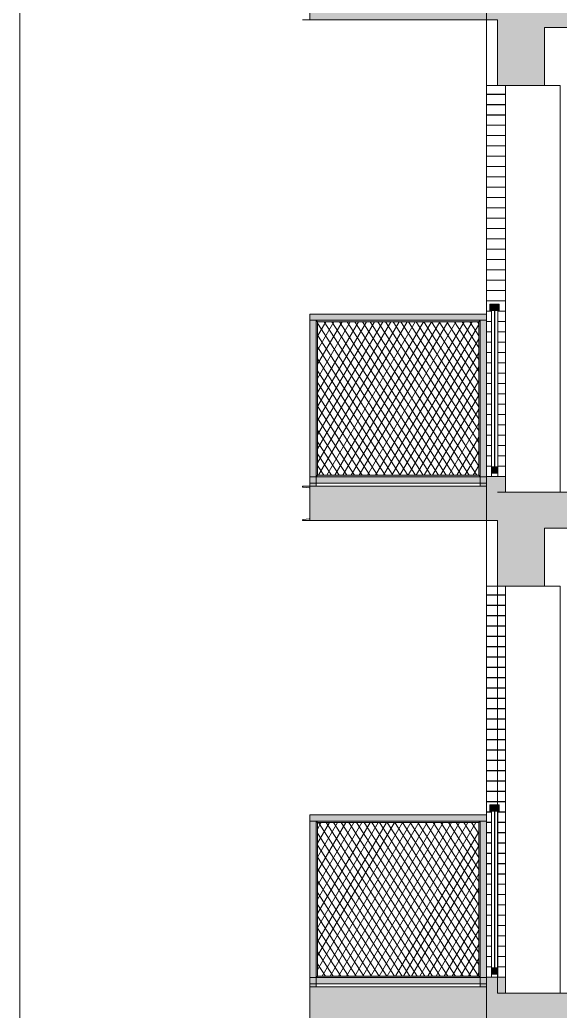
# Model space of a CAD drawing. Header units: millimetres. Extents: x 476244520 to 476657119, y 4620824743 to 4621446928.
# Drawn here: x 476555056 to 476558509, y 4621126754 to 4621133089 of the extents above; entities that cross this region are included whole.
import ezdxf

# ---------------------------------------------------------------- set-up
doc = ezdxf.new("R2010")
doc.units = ezdxf.units.MM
doc.header["$MEASUREMENT"] = 0
for name, color, linetype, lineweight in [('2D Drafting - General_Pen_No__250_Pen_No__7', 7, 'Continuous', 0), ('kar-panjara_Pen_No__7_Pen_No__250', 7, 'Continuous', 0), ('New_2D Drafting - General_Pen_No__30_Pen_No__9_Pen_No__9_Pen_No__255', 255, 'Continuous', 0), ('New_2D Drafting - General_Pen_No__30_Pen_No__9_Pen_No__9_Pen_No__4', 7, 'Continuous', 0), ('New_2D Drafting - General_Pen_No__30_Pen_No__9_Pen_No__9_Pen_No__7', 7, 'Continuous', 0), ('New_2D Drafting - General_Pen_No__4', 7, 'Continuous', 0), ('New_2D Drafting - General_Pen_No__7', 7, 'Continuous', 0), ('New_reg_nak_Pen_No__7', 7, 'Continuous', 0), ('New_Structural - Bearing_Pen_No__1', 1, 'Continuous', 0), ('New_Structural - Bearing_Pen_No__250', 7, 'Continuous', 0), ('Structural - Bearing_Pen_No__250', 7, 'Continuous', 0), ('Structural - Bearing_Pen_No__7', 7, 'Continuous', 0)]:
    doc.layers.add(name, color=color, linetype=linetype, lineweight=lineweight)
pattern_1 = [(60, (476844527.15, 4621385791.044), (-38.971143, 22.5), []), (122.833095, (476844527.15, 4621385791.044), (36.8060797, 18.75), [])]

msp = doc.modelspace()

# ---------------------------------------------------------------- hatches: boundary and pattern name
at = {"layer": '2D Drafting - General_Pen_No__250_Pen_No__7', "linetype": 'Continuous', "lineweight": 0}
for points in [[(476556908.591, 4621133309.107), (476558038.221, 4621133309.107), (476558038.221, 4621133370.916), (476558108.57, 4621133370.916), (476558158.221, 4621133370.916), (476558158.221, 4621133269.917), (476570368.188, 4621133269.917), (476570368.188, 4621133039.823), (476568858.637, 4621133039.823), (476568558.221, 4621133039.823), (476558408.22, 4621133039.823), (476558408.22, 4621132669.917), (476558108.471, 4621132669.917), (476558108.53, 4621133089.037), (476558108.057, 4621133089.037), (476558070.264, 4621133089.037), (476556908.591, 4621133089.037)], [(476556908.591, 4621130109.107), (476558038.221, 4621130109.107), (476558038.221, 4621130170.916), (476558108.57, 4621130170.916), (476558158.221, 4621130170.916), (476558158.221, 4621130069.917), (476570368.188, 4621130069.917), (476570368.188, 4621129839.823), (476568858.637, 4621129839.823), (476568558.221, 4621129839.823), (476558408.22, 4621129839.823), (476558408.22, 4621129469.917), (476558108.471, 4621129469.917), (476558108.53, 4621129889.037), (476558108.057, 4621129889.037), (476558070.264, 4621129889.037), (476556908.591, 4621129889.037)], [(476556908.591, 4621126909.107), (476558038.221, 4621126909.107), (476558038.221, 4621126970.916), (476558108.57, 4621126970.916), (476558158.221, 4621126970.916), (476558158.221, 4621126869.917), (476570368.188, 4621126869.917), (476570368.188, 4621126639.823), (476568858.637, 4621126639.823), (476568558.221, 4621126639.823), (476558408.22, 4621126639.823), (476558408.22, 4621126269.917), (476558108.471, 4621126269.917), (476558108.53, 4621126689.037), (476558108.057, 4621126689.037), (476558070.264, 4621126689.037), (476556908.591, 4621126689.037)]]:
    msp.add_hatch(color=7, dxfattribs=at).paths.add_polyline_path(points)
at = {"layer": 'New_2D Drafting - General_Pen_No__30_Pen_No__9_Pen_No__9_Pen_No__255', "linetype": 'Continuous', "lineweight": 0}
for points in [[(476556908.591, 4621131209.109), (476556908.591, 4621131169.109), (476558038.221, 4621131169.109), (476558038.221, 4621131209.109)], [(476556908.591, 4621130109.107), (476556948.597, 4621130109.107), (476556948.597, 4621131169.109), (476556908.591, 4621131169.109)], [(476556958.597, 4621130179.107), (476556948.597, 4621130169.107), (476556948.597, 4621131169.109), (476556958.597, 4621131159.109)], [(476556958.597, 4621131159.109), (476556948.597, 4621131169.109), (476557998.215, 4621131169.109), (476557988.215, 4621131159.109)], [(476557998.215, 4621130169.107), (476557988.215, 4621130179.107), (476557988.215, 4621131159.109), (476557998.215, 4621131169.109)], [(476557998.215, 4621130109.107), (476558038.221, 4621130109.107), (476558038.221, 4621131169.109), (476557998.215, 4621131169.109)], [(476556908.591, 4621130169.107), (476556908.591, 4621130129.107), (476558038.221, 4621130129.107), (476558038.221, 4621130169.107)], [(476556948.228, 4621130169.107), (476556958.228, 4621130179.107), (476557988.215, 4621130179.107), (476557998.215, 4621130169.107)], [(476556908.591, 4621128009.109), (476556908.591, 4621127969.109), (476558038.221, 4621127969.109), (476558038.221, 4621128009.109)], [(476556908.591, 4621126909.107), (476556948.597, 4621126909.107), (476556948.597, 4621127969.109), (476556908.591, 4621127969.109)], [(476556958.597, 4621126979.107), (476556948.597, 4621126969.107), (476556948.597, 4621127969.109), (476556958.597, 4621127959.109)], [(476556958.597, 4621127959.109), (476556948.597, 4621127969.109), (476557998.215, 4621127969.109), (476557988.215, 4621127959.109)], [(476557998.215, 4621126969.107), (476557988.215, 4621126979.107), (476557988.215, 4621127959.109), (476557998.215, 4621127969.109)], [(476557998.215, 4621126909.107), (476558038.221, 4621126909.107), (476558038.221, 4621127969.109), (476557998.215, 4621127969.109)], [(476556908.591, 4621126969.107), (476556908.591, 4621126929.107), (476558038.221, 4621126929.107), (476558038.221, 4621126969.107)], [(476556948.228, 4621126969.107), (476556958.228, 4621126979.107), (476557988.215, 4621126979.107), (476557998.215, 4621126969.107)]]:
    msp.add_hatch(color=255, dxfattribs=at).paths.add_polyline_path(points)
at = {"layer": 'New_2D Drafting - General_Pen_No__30_Pen_No__9_Pen_No__9_Pen_No__4', "linetype": 'Continuous', "lineweight": 0}
for points in [[(476558059.791, 4621131231.918), (476558119.791, 4621131231.918), (476558119.791, 4621131271.918), (476558091.791, 4621131271.918), (476558089.791, 4621131271.918), (476558059.791, 4621131271.918)], [(476558069.791, 4621130191.916), (476558109.791, 4621130191.916), (476558109.791, 4621130231.916), (476558091.791, 4621130231.916), (476558089.791, 4621130231.916), (476558069.791, 4621130231.916)], [(476558059.791, 4621128031.918), (476558119.791, 4621128031.918), (476558119.791, 4621128071.918), (476558091.791, 4621128071.918), (476558089.791, 4621128071.918), (476558059.791, 4621128071.918)], [(476558069.791, 4621126991.916), (476558109.791, 4621126991.916), (476558109.791, 4621127031.916), (476558091.791, 4621127031.916), (476558089.791, 4621127031.916), (476558069.791, 4621127031.916)]]:
    msp.add_hatch(color=7, dxfattribs=at).paths.add_polyline_path(points)
at = {"layer": 'New_2D Drafting - General_Pen_No__7', "linetype": 'Continuous', "lineweight": 0}
h = msp.add_hatch(dxfattribs=at)
h.set_pattern_fill('BATT_INSULATION', style=0, pattern_type=2)
h.set_pattern_definition(pattern_1)
h.paths.add_polyline_path([(476557988.215, 4621131159.109), (476556958.597, 4621131159.109), (476556958.597, 4621130179.107), (476557988.215, 4621130179.107)])
h = msp.add_hatch(dxfattribs=at)
h.set_pattern_fill('BATT_INSULATION', style=0, pattern_type=2)
h.set_pattern_definition(pattern_1)
h.paths.add_polyline_path([(476557988.215, 4621127959.109), (476556958.597, 4621127959.109), (476556958.597, 4621126979.107), (476557988.215, 4621126979.107)])

# ---------------------------------------------------------------- linework, layer by layer
at = {"layer": '2D Drafting - General_Pen_No__250_Pen_No__7', "color": 7, "linetype": 'Continuous', "lineweight": 0, "flags": 128}
for points in [[(476556908.591, 4621133309.107), (476558038.221, 4621133309.107), (476558038.221, 4621133370.916), (476558108.57, 4621133370.916), (476558158.221, 4621133370.916), (476558158.221, 4621133269.917), (476570368.188, 4621133269.917), (476570368.188, 4621133039.823), (476568858.637, 4621133039.823), (476568558.221, 4621133039.823), (476558408.22, 4621133039.823), (476558408.22, 4621132669.917), (476558108.471, 4621132669.917), (476558108.53, 4621133089.037), (476558108.057, 4621133089.037), (476558070.264, 4621133089.037), (476556908.591, 4621133089.037)], [(476556908.591, 4621130109.107), (476558038.221, 4621130109.107), (476558038.221, 4621130170.916), (476558108.57, 4621130170.916), (476558158.221, 4621130170.916), (476558158.221, 4621130069.917), (476570368.188, 4621130069.917), (476570368.188, 4621129839.823), (476568858.637, 4621129839.823), (476568558.221, 4621129839.823), (476558408.22, 4621129839.823), (476558408.22, 4621129469.917), (476558108.471, 4621129469.917), (476558108.53, 4621129889.037), (476558108.057, 4621129889.037), (476558070.264, 4621129889.037), (476556908.591, 4621129889.037)], [(476556908.591, 4621126909.107), (476558038.221, 4621126909.107), (476558038.221, 4621126970.916), (476558108.57, 4621126970.916), (476558158.221, 4621126970.916), (476558158.221, 4621126869.917), (476570368.188, 4621126869.917), (476570368.188, 4621126639.823), (476568858.637, 4621126639.823), (476568558.221, 4621126639.823), (476558408.22, 4621126639.823), (476558408.22, 4621126269.917), (476558108.471, 4621126269.917), (476558108.53, 4621126689.037), (476558108.057, 4621126689.037), (476558070.264, 4621126689.037), (476556908.591, 4621126689.037)]]:
    msp.add_lwpolyline(points, close=True, dxfattribs=at)
at = {"layer": 'kar-panjara_Pen_No__7_Pen_No__250', "color": 7, "linetype": 'Continuous', "lineweight": 0, "flags": 128}
msp.add_lwpolyline([(476558108.483, 4621130069.917), (476558508.483, 4621130069.917), (476558508.483, 4621132669.916), (476558108.483, 4621132669.916)], dxfattribs=at)
msp.add_lwpolyline([(476558108.483, 4621129469.916), (476558108.483, 4621126869.917), (476558508.483, 4621126869.917), (476558508.483, 4621129469.916)], close=True, dxfattribs=at)
at = {"layer": 'New_2D Drafting - General_Pen_No__30_Pen_No__9_Pen_No__9_Pen_No__7', "color": 7, "linetype": 'Continuous', "lineweight": 0, "flags": 128}
for points in [[(476558059.791, 4621131231.918), (476558119.791, 4621131231.918), (476558119.791, 4621131271.918), (476558091.791, 4621131271.918), (476558089.791, 4621131271.918), (476558059.791, 4621131271.918)], [(476556908.591, 4621131209.109), (476556908.591, 4621131169.109), (476558038.221, 4621131169.109), (476558038.221, 4621131209.109)], [(476556908.591, 4621130109.107), (476556948.597, 4621130109.107), (476556948.597, 4621131169.109), (476556908.591, 4621131169.109)], [(476556958.597, 4621130179.107), (476556948.597, 4621130169.107), (476556948.597, 4621131169.109), (476556958.597, 4621131159.109)], [(476556958.597, 4621131159.109), (476556948.597, 4621131169.109), (476557998.215, 4621131169.109), (476557988.215, 4621131159.109)], [(476557998.215, 4621130169.107), (476557988.215, 4621130179.107), (476557988.215, 4621131159.109), (476557998.215, 4621131169.109)], [(476557998.215, 4621130109.107), (476558038.221, 4621130109.107), (476558038.221, 4621131169.109), (476557998.215, 4621131169.109)], [(476558069.791, 4621130191.916), (476558109.791, 4621130191.916), (476558109.791, 4621130231.916), (476558091.791, 4621130231.916), (476558089.791, 4621130231.916), (476558069.791, 4621130231.916)], [(476556908.591, 4621130169.107), (476556908.591, 4621130129.107), (476558038.221, 4621130129.107), (476558038.221, 4621130169.107)], [(476556948.228, 4621130169.107), (476556958.228, 4621130179.107), (476557988.215, 4621130179.107), (476557998.215, 4621130169.107)], [(476558059.791, 4621128031.918), (476558119.791, 4621128031.918), (476558119.791, 4621128071.918), (476558091.791, 4621128071.918), (476558089.791, 4621128071.918), (476558059.791, 4621128071.918)], [(476556908.591, 4621128009.109), (476556908.591, 4621127969.109), (476558038.221, 4621127969.109), (476558038.221, 4621128009.109)], [(476556908.591, 4621126909.107), (476556948.597, 4621126909.107), (476556948.597, 4621127969.109), (476556908.591, 4621127969.109)], [(476556958.597, 4621126979.107), (476556948.597, 4621126969.107), (476556948.597, 4621127969.109), (476556958.597, 4621127959.109)], [(476556958.597, 4621127959.109), (476556948.597, 4621127969.109), (476557998.215, 4621127969.109), (476557988.215, 4621127959.109)], [(476557998.215, 4621126969.107), (476557988.215, 4621126979.107), (476557988.215, 4621127959.109), (476557998.215, 4621127969.109)], [(476557998.215, 4621126909.107), (476558038.221, 4621126909.107), (476558038.221, 4621127969.109), (476557998.215, 4621127969.109)], [(476558069.791, 4621126991.916), (476558109.791, 4621126991.916), (476558109.791, 4621127031.916), (476558091.791, 4621127031.916), (476558089.791, 4621127031.916), (476558069.791, 4621127031.916)], [(476556908.591, 4621126969.107), (476556908.591, 4621126929.107), (476558038.221, 4621126929.107), (476558038.221, 4621126969.107)], [(476556948.228, 4621126969.107), (476556958.228, 4621126979.107), (476557988.215, 4621126979.107), (476557998.215, 4621126969.107)]]:
    msp.add_lwpolyline(points, close=True, dxfattribs=at)
at = {"layer": 'New_2D Drafting - General_Pen_No__4', "color": 7, "linetype": 'Continuous', "lineweight": 0, "flags": 128}
for points in [[(476557988.215, 4621131159.109), (476556958.597, 4621131159.109), (476556958.597, 4621130179.107), (476557988.215, 4621130179.107)], [(476557988.215, 4621127959.109), (476556958.597, 4621127959.109), (476556958.597, 4621126979.107), (476557988.215, 4621126979.107)]]:
    msp.add_lwpolyline(points, close=True, dxfattribs=at)
at = {"layer": 'New_reg_nak_Pen_No__7', "color": 7, "linetype": 'Continuous', "lineweight": 0}
for p, q in [((476556908.591, 4621133089.037), (476556862.265, 4621133089.037)), ((476556908.591, 4621130109.037), (476556862.265, 4621130109.037)), ((476556908.591, 4621129889.037), (476556862.265, 4621129889.037))]:
    msp.add_line(p, q, dxfattribs=at)
at = {"layer": 'New_reg_nak_Pen_No__7', "color": 7, "linetype": 'Continuous', "lineweight": 0, "flags": 128}
msp.add_lwpolyline([(476558108.483, 4621136969.485), (476558038.211, 4621136969.483), (476558038.238, 4621130170.916), (476558038.383, 4621130170.916), (476558038.456, 4621123769.907), (476558108.383, 4621123769.909)], dxfattribs=at)
at = {"layer": 'New_Structural - Bearing_Pen_No__1', "color": 1, "linetype": 'Continuous', "lineweight": 0}
msp.add_line((476555056.441, 4621141156.705), (476555056.441, 4621114425.379), dxfattribs=at)
at = {"layer": 'New_Structural - Bearing_Pen_No__250', "color": 7, "linetype": 'Continuous', "lineweight": 0}
for p, q in [((476558038.383, 4621132613.916), (476558038.383, 4621132669.916)), ((476558038.383, 4621132669.916), (476558158.383, 4621132669.916)), ((476558120.148, 4621132670.916), (476558120.148, 4621132669.916)), ((476558158.383, 4621132613.916), (476558158.383, 4621132669.916)), ((476558038.383, 4621132613.916), (476558158.383, 4621132613.916)), ((476558038.383, 4621132547.916), (476558038.383, 4621132612.916)), ((476558038.383, 4621132612.916), (476558158.383, 4621132612.916)), ((476558120.148, 4621132613.916), (476558120.148, 4621132612.916)), ((476558158.383, 4621132547.916), (476558158.383, 4621132612.916)), ((476558038.383, 4621132547.916), (476558158.383, 4621132547.916)), ((476558038.383, 4621132481.916), (476558038.383, 4621132546.916)), ((476558038.383, 4621132546.916), (476558158.383, 4621132546.916)), ((476558120.148, 4621132547.916), (476558120.148, 4621132546.916)), ((476558158.383, 4621132481.916), (476558158.383, 4621132546.916)), ((476558038.383, 4621132481.916), (476558158.383, 4621132481.916)), ((476558038.383, 4621132415.916), (476558038.383, 4621132480.916)), ((476558038.383, 4621132480.916), (476558158.383, 4621132480.916)), ((476558120.148, 4621132481.916), (476558120.148, 4621132480.916)), ((476558158.383, 4621132415.916), (476558158.383, 4621132480.916)), ((476558038.383, 4621132415.916), (476558158.383, 4621132415.916)), ((476558038.383, 4621132349.916), (476558038.383, 4621132414.916)), ((476558038.383, 4621132414.916), (476558158.383, 4621132414.916)), ((476558120.148, 4621132415.916), (476558120.148, 4621132414.916)), ((476558158.383, 4621132349.916), (476558158.383, 4621132414.916)), ((476558038.383, 4621132349.916), (476558158.383, 4621132349.916)), ((476558038.383, 4621132283.916), (476558038.383, 4621132348.916)), ((476558038.383, 4621132348.916), (476558158.383, 4621132348.916)), ((476558120.148, 4621132349.916), (476558120.148, 4621132348.916)), ((476558158.383, 4621132283.916), (476558158.383, 4621132348.916)), ((476558038.383, 4621132283.916), (476558158.383, 4621132283.916)), ((476558038.383, 4621132217.916), (476558038.383, 4621132282.916)), ((476558038.383, 4621132282.916), (476558158.383, 4621132282.916)), ((476558120.148, 4621132283.916), (476558120.148, 4621132282.916)), ((476558158.383, 4621132217.916), (476558158.383, 4621132282.916)), ((476558038.383, 4621132217.916), (476558158.383, 4621132217.916)), ((476558038.383, 4621132151.916), (476558038.383, 4621132216.916)), ((476558038.383, 4621132216.916), (476558158.383, 4621132216.916)), ((476558120.148, 4621132217.916), (476558120.148, 4621132216.916)), ((476558158.383, 4621132151.916), (476558158.383, 4621132216.916)), ((476558038.383, 4621132151.916), (476558158.383, 4621132151.916)), ((476558038.383, 4621132085.916), (476558038.383, 4621132150.916)), ((476558038.383, 4621132150.916), (476558158.383, 4621132150.916)), ((476558120.148, 4621132151.916), (476558120.148, 4621132150.916)), ((476558158.383, 4621132085.916), (476558158.383, 4621132150.916)), ((476558038.383, 4621132085.916), (476558158.383, 4621132085.916)), ((476558038.383, 4621132019.916), (476558038.383, 4621132084.916)), ((476558038.383, 4621132084.916), (476558158.383, 4621132084.916)), ((476558120.148, 4621132085.916), (476558120.148, 4621132084.916)), ((476558158.383, 4621132019.916), (476558158.383, 4621132084.916)), ((476558038.383, 4621132019.916), (476558158.383, 4621132019.916)), ((476558038.383, 4621131953.916), (476558038.383, 4621132018.916)), ((476558038.383, 4621132018.916), (476558158.383, 4621132018.916)), ((476558120.148, 4621132019.916), (476558120.148, 4621132018.916)), ((476558158.383, 4621131953.916), (476558158.383, 4621132018.916)), ((476558038.383, 4621131953.916), (476558158.383, 4621131953.916)), ((476558038.383, 4621131887.916), (476558038.383, 4621131952.916)), ((476558038.383, 4621131952.916), (476558158.383, 4621131952.916)), ((476558120.148, 4621131953.916), (476558120.148, 4621131952.916)), ((476558158.383, 4621131887.916), (476558158.383, 4621131952.916)), ((476558038.383, 4621131887.916), (476558158.383, 4621131887.916)), ((476558038.383, 4621131821.916), (476558038.383, 4621131886.916)), ((476558038.383, 4621131886.916), (476558158.383, 4621131886.916)), ((476558120.148, 4621131887.916), (476558120.148, 4621131886.916)), ((476558158.383, 4621131821.916), (476558158.383, 4621131886.916)), ((476558038.383, 4621131821.916), (476558158.383, 4621131821.916)), ((476558038.383, 4621131755.916), (476558038.383, 4621131820.916)), ((476558038.383, 4621131820.916), (476558158.383, 4621131820.916)), ((476558120.148, 4621131821.916), (476558120.148, 4621131820.916)), ((476558158.383, 4621131755.916), (476558158.383, 4621131820.916)), ((476558038.383, 4621131755.916), (476558158.383, 4621131755.916)), ((476558038.383, 4621131689.916), (476558038.383, 4621131754.916)), ((476558038.383, 4621131754.916), (476558158.383, 4621131754.916)), ((476558120.148, 4621131755.916), (476558120.148, 4621131754.916)), ((476558158.383, 4621131689.916), (476558158.383, 4621131754.916)), ((476558038.383, 4621131689.916), (476558158.383, 4621131689.916)), ((476558038.383, 4621131623.916), (476558038.383, 4621131688.916)), ((476558038.383, 4621131688.916), (476558158.383, 4621131688.916)), ((476558120.148, 4621131689.916), (476558120.148, 4621131688.916)), ((476558158.383, 4621131623.916), (476558158.383, 4621131688.916)), ((476558038.383, 4621131623.916), (476558158.383, 4621131623.916)), ((476558038.383, 4621131557.916), (476558038.383, 4621131622.916)), ((476558038.383, 4621131622.916), (476558158.383, 4621131622.916)), ((476558120.148, 4621131623.916), (476558120.148, 4621131622.916)), ((476558158.383, 4621131557.916), (476558158.383, 4621131622.916)), ((476558038.383, 4621131557.916), (476558158.383, 4621131557.916)), ((476558038.383, 4621131491.916), (476558038.383, 4621131556.916)), ((476558038.383, 4621131556.916), (476558158.383, 4621131556.916)), ((476558120.148, 4621131557.916), (476558120.148, 4621131556.916)), ((476558158.383, 4621131491.916), (476558158.383, 4621131556.916)), ((476558038.383, 4621131491.916), (476558158.383, 4621131491.916)), ((476558038.383, 4621131425.916), (476558038.383, 4621131490.916)), ((476558038.383, 4621131490.916), (476558158.383, 4621131490.916)), ((476558120.148, 4621131491.916), (476558120.148, 4621131490.916)), ((476558158.383, 4621131425.916), (476558158.383, 4621131490.916)), ((476558038.383, 4621131425.916), (476558158.383, 4621131425.916)), ((476558038.383, 4621131359.916), (476558038.383, 4621131424.916)), ((476558038.383, 4621131424.916), (476558158.383, 4621131424.916)), ((476558120.148, 4621131425.916), (476558120.148, 4621131424.916)), ((476558158.383, 4621131359.916), (476558158.383, 4621131424.916)), ((476558038.383, 4621131359.916), (476558158.383, 4621131359.916)), ((476558038.383, 4621131293.916), (476558038.383, 4621131358.916)), ((476558038.383, 4621131358.916), (476558158.383, 4621131358.916)), ((476558120.148, 4621131359.916), (476558120.148, 4621131358.916)), ((476558158.383, 4621131293.916), (476558158.383, 4621131358.916)), ((476558038.383, 4621131293.916), (476558158.383, 4621131293.916)), ((476558120.148, 4621131293.916), (476558120.148, 4621131292.916)), ((476558038.383, 4621131227.916), (476558038.383, 4621131292.916)), ((476558038.383, 4621131292.916), (476558158.383, 4621131292.916)), ((476558109.791, 4621131271.918), (476558069.791, 4621131271.918)), ((476558089.791, 4621131231.918), (476558089.791, 4621130231.916)), ((476558091.791, 4621131231.918), (476558091.791, 4621130231.916)), ((476558158.383, 4621131227.916), (476558158.383, 4621131292.916)), ((476558038.383, 4621131227.916), (476558069.791, 4621131227.916)), ((476558038.383, 4621131161.916), (476558038.383, 4621131226.916)), ((476558038.383, 4621131226.916), (476558069.791, 4621131226.916)), ((476558109.791, 4621131227.916), (476558158.383, 4621131227.916)), ((476558109.791, 4621131226.916), (476558158.383, 4621131226.916)), ((476558120.148, 4621131226.916), (476558120.148, 4621131227.916)), ((476558158.383, 4621131161.916), (476558158.383, 4621131226.916)), ((476558038.383, 4621131161.916), (476558069.791, 4621131161.916)), ((476558038.383, 4621131095.916), (476558038.383, 4621131160.916)), ((476558038.383, 4621131160.916), (476558069.791, 4621131160.916)), ((476558109.791, 4621131161.916), (476558158.383, 4621131161.916)), ((476558109.791, 4621131160.916), (476558158.383, 4621131160.916)), ((476558120.148, 4621131160.916), (476558120.148, 4621131161.916)), ((476558158.383, 4621131095.916), (476558158.383, 4621131160.916)), ((476558038.383, 4621131095.916), (476558069.791, 4621131095.916)), ((476558038.383, 4621131029.916), (476558038.383, 4621131094.916)), ((476558038.383, 4621131094.916), (476558069.791, 4621131094.916)), ((476558109.791, 4621131095.916), (476558158.383, 4621131095.916)), ((476558109.791, 4621131094.916), (476558158.383, 4621131094.916)), ((476558120.148, 4621131094.916), (476558120.148, 4621131095.916)), ((476558158.383, 4621131029.916), (476558158.383, 4621131094.916)), ((476558038.383, 4621131029.916), (476558069.791, 4621131029.916)), ((476558038.383, 4621130963.916), (476558038.383, 4621131028.916)), ((476558038.383, 4621131028.916), (476558069.791, 4621131028.916)), ((476558109.791, 4621131029.916), (476558158.383, 4621131029.916)), ((476558109.791, 4621131028.916), (476558158.383, 4621131028.916)), ((476558120.148, 4621131028.916), (476558120.148, 4621131029.916)), ((476558158.383, 4621130963.916), (476558158.383, 4621131028.916)), ((476558038.383, 4621130963.916), (476558069.791, 4621130963.916)), ((476558038.383, 4621130897.916), (476558038.383, 4621130962.916)), ((476558038.383, 4621130962.916), (476558069.791, 4621130962.916)), ((476558109.791, 4621130963.916), (476558158.383, 4621130963.916)), ((476558109.791, 4621130962.916), (476558158.383, 4621130962.916)), ((476558120.148, 4621130962.916), (476558120.148, 4621130963.916)), ((476558158.383, 4621130897.916), (476558158.383, 4621130962.916)), ((476558038.383, 4621130897.916), (476558069.791, 4621130897.916)), ((476558038.383, 4621130831.916), (476558038.383, 4621130896.916)), ((476558038.383, 4621130896.916), (476558069.791, 4621130896.916)), ((476558109.791, 4621130897.916), (476558158.383, 4621130897.916)), ((476558109.791, 4621130896.916), (476558158.383, 4621130896.916)), ((476558120.148, 4621130896.916), (476558120.148, 4621130897.916)), ((476558158.383, 4621130831.916), (476558158.383, 4621130896.916)), ((476558038.383, 4621130831.916), (476558069.791, 4621130831.916)), ((476558038.383, 4621130765.916), (476558038.383, 4621130830.916)), ((476558038.383, 4621130830.916), (476558069.791, 4621130830.916)), ((476558109.791, 4621130831.916), (476558158.383, 4621130831.916)), ((476558109.791, 4621130830.916), (476558158.383, 4621130830.916)), ((476558120.148, 4621130830.916), (476558120.148, 4621130831.916)), ((476558158.383, 4621130765.916), (476558158.383, 4621130830.916)), ((476558038.383, 4621130765.916), (476558069.791, 4621130765.916)), ((476558038.383, 4621130699.916), (476558038.383, 4621130764.916)), ((476558038.383, 4621130764.916), (476558069.791, 4621130764.916)), ((476558109.791, 4621130765.916), (476558158.383, 4621130765.916)), ((476558109.791, 4621130764.916), (476558158.383, 4621130764.916)), ((476558120.148, 4621130764.916), (476558120.148, 4621130765.916)), ((476558158.383, 4621130699.916), (476558158.383, 4621130764.916)), ((476558038.383, 4621130699.916), (476558069.791, 4621130699.916)), ((476558038.383, 4621130633.916), (476558038.383, 4621130698.916)), ((476558038.383, 4621130698.916), (476558069.791, 4621130698.916)), ((476558109.791, 4621130699.916), (476558158.383, 4621130699.916)), ((476558109.791, 4621130698.916), (476558158.383, 4621130698.916)), ((476558120.148, 4621130698.916), (476558120.148, 4621130699.916)), ((476558158.383, 4621130633.916), (476558158.383, 4621130698.916)), ((476558038.383, 4621130633.916), (476558069.791, 4621130633.916)), ((476558038.383, 4621130567.916), (476558038.383, 4621130632.916)), ((476558038.383, 4621130632.916), (476558069.791, 4621130632.916)), ((476558109.791, 4621130633.916), (476558158.383, 4621130633.916)), ((476558109.791, 4621130632.916), (476558158.383, 4621130632.916)), ((476558120.148, 4621130632.916), (476558120.148, 4621130633.916)), ((476558158.383, 4621130567.916), (476558158.383, 4621130632.916)), ((476558038.383, 4621130567.916), (476558069.791, 4621130567.916)), ((476558038.383, 4621130501.916), (476558038.383, 4621130566.916)), ((476558038.383, 4621130566.916), (476558069.791, 4621130566.916)), ((476558109.791, 4621130567.916), (476558158.383, 4621130567.916)), ((476558109.791, 4621130566.916), (476558158.383, 4621130566.916)), ((476558120.148, 4621130566.916), (476558120.148, 4621130567.916)), ((476558158.383, 4621130501.916), (476558158.383, 4621130566.916)), ((476558038.383, 4621130501.916), (476558069.791, 4621130501.916)), ((476558038.383, 4621130435.916), (476558038.383, 4621130500.916)), ((476558038.383, 4621130500.916), (476558069.791, 4621130500.916)), ((476558109.791, 4621130501.916), (476558158.383, 4621130501.916)), ((476558109.791, 4621130500.916), (476558158.383, 4621130500.916)), ((476558120.148, 4621130500.916), (476558120.148, 4621130501.916)), ((476558158.383, 4621130435.916), (476558158.383, 4621130500.916)), ((476558038.383, 4621130435.916), (476558069.791, 4621130435.916)), ((476558038.383, 4621130369.916), (476558038.383, 4621130434.916)), ((476558038.383, 4621130434.916), (476558069.791, 4621130434.916)), ((476558109.791, 4621130435.916), (476558158.383, 4621130435.916)), ((476558109.791, 4621130434.916), (476558158.383, 4621130434.916)), ((476558120.148, 4621130434.916), (476558120.148, 4621130435.916)), ((476558158.383, 4621130369.916), (476558158.383, 4621130434.916)), ((476558038.383, 4621130369.916), (476558069.791, 4621130369.916)), ((476558038.383, 4621130303.916), (476558038.383, 4621130368.916)), ((476558038.383, 4621130368.916), (476558069.791, 4621130368.916)), ((476558109.791, 4621130369.916), (476558158.383, 4621130369.916)), ((476558109.791, 4621130368.916), (476558158.383, 4621130368.916)), ((476558120.148, 4621130368.916), (476558120.148, 4621130369.916)), ((476558158.383, 4621130303.916), (476558158.383, 4621130368.916)), ((476558038.383, 4621130303.916), (476558069.791, 4621130303.916)), ((476558038.383, 4621130237.916), (476558038.383, 4621130302.916)), ((476558038.383, 4621130302.916), (476558069.791, 4621130302.916)), ((476558109.791, 4621130303.916), (476558158.383, 4621130303.916)), ((476558109.791, 4621130302.916), (476558158.383, 4621130302.916)), ((476558120.148, 4621130302.916), (476558120.148, 4621130303.916)), ((476558158.383, 4621130237.916), (476558158.383, 4621130302.916)), ((476558038.383, 4621130237.916), (476558069.791, 4621130237.916)), ((476558038.383, 4621130171.916), (476558038.383, 4621130236.916)), ((476558038.383, 4621130236.916), (476558069.791, 4621130236.916)), ((476558069.791, 4621130231.916), (476558069.791, 4621130191.916)), ((476558089.791, 4621130231.916), (476558069.791, 4621130231.916)), ((476558109.791, 4621130231.916), (476558091.791, 4621130231.916)), ((476558109.791, 4621130237.916), (476558158.383, 4621130237.916)), ((476558109.791, 4621130236.916), (476558158.383, 4621130236.916)), ((476558109.791, 4621130231.916), (476558109.791, 4621130191.916)), ((476558120.148, 4621130236.916), (476558120.148, 4621130237.916)), ((476558158.383, 4621130171.916), (476558158.383, 4621130236.916)), ((476558038.383, 4621130171.916), (476558069.791, 4621130171.916)), ((476558109.791, 4621130191.916), (476558069.791, 4621130191.916)), ((476558109.791, 4621130171.916), (476558158.383, 4621130171.916)), ((476558120.148, 4621130171.916), (476558120.148, 4621130170.916)), ((476558038.383, 4621129413.916), (476558038.383, 4621129469.916)), ((476558038.383, 4621129469.916), (476558158.383, 4621129469.916)), ((476558120.148, 4621129470.916), (476558120.148, 4621129469.916)), ((476558158.383, 4621129413.916), (476558158.383, 4621129469.916)), ((476558038.383, 4621129413.916), (476558158.383, 4621129413.916)), ((476558038.383, 4621129347.916), (476558038.383, 4621129412.916)), ((476558038.383, 4621129412.916), (476558158.383, 4621129412.916)), ((476558120.148, 4621129413.916), (476558120.148, 4621129412.916)), ((476558158.383, 4621129347.916), (476558158.383, 4621129412.916)), ((476558038.383, 4621129347.916), (476558158.383, 4621129347.916)), ((476558038.383, 4621129281.916), (476558038.383, 4621129346.916)), ((476558038.383, 4621129346.916), (476558158.383, 4621129346.916)), ((476558120.148, 4621129347.916), (476558120.148, 4621129346.916)), ((476558158.383, 4621129281.916), (476558158.383, 4621129346.916)), ((476558038.383, 4621129281.916), (476558158.383, 4621129281.916)), ((476558038.383, 4621129215.916), (476558038.383, 4621129280.916)), ((476558038.383, 4621129280.916), (476558158.383, 4621129280.916)), ((476558120.148, 4621129281.916), (476558120.148, 4621129280.916)), ((476558158.383, 4621129215.916), (476558158.383, 4621129280.916)), ((476558038.383, 4621129215.916), (476558158.383, 4621129215.916)), ((476558038.383, 4621129149.916), (476558038.383, 4621129214.916)), ((476558038.383, 4621129214.916), (476558158.383, 4621129214.916)), ((476558120.148, 4621129215.916), (476558120.148, 4621129214.916)), ((476558158.383, 4621129149.916), (476558158.383, 4621129214.916)), ((476558038.383, 4621129149.916), (476558158.383, 4621129149.916)), ((476558038.383, 4621129083.916), (476558038.383, 4621129148.916)), ((476558038.383, 4621129148.916), (476558158.383, 4621129148.916)), ((476558120.148, 4621129149.916), (476558120.148, 4621129148.916)), ((476558158.383, 4621129083.916), (476558158.383, 4621129148.916)), ((476558038.383, 4621129083.916), (476558158.383, 4621129083.916)), ((476558038.383, 4621129017.916), (476558038.383, 4621129082.916)), ((476558038.383, 4621129082.916), (476558158.383, 4621129082.916)), ((476558120.148, 4621129083.916), (476558120.148, 4621129082.916)), ((476558158.383, 4621129017.916), (476558158.383, 4621129082.916)), ((476558038.383, 4621129017.916), (476558158.383, 4621129017.916)), ((476558038.383, 4621128951.916), (476558038.383, 4621129016.916)), ((476558038.383, 4621129016.916), (476558158.383, 4621129016.916)), ((476558120.148, 4621129017.916), (476558120.148, 4621129016.916)), ((476558158.383, 4621128951.916), (476558158.383, 4621129016.916)), ((476558038.383, 4621128951.916), (476558158.383, 4621128951.916)), ((476558038.383, 4621128885.916), (476558038.383, 4621128950.916)), ((476558038.383, 4621128950.916), (476558158.383, 4621128950.916)), ((476558120.148, 4621128951.916), (476558120.148, 4621128950.916)), ((476558158.383, 4621128885.916), (476558158.383, 4621128950.916)), ((476558038.383, 4621128885.916), (476558158.383, 4621128885.916)), ((476558038.383, 4621128819.916), (476558038.383, 4621128884.916)), ((476558038.383, 4621128884.916), (476558158.383, 4621128884.916)), ((476558120.148, 4621128885.916), (476558120.148, 4621128884.916)), ((476558158.383, 4621128819.916), (476558158.383, 4621128884.916)), ((476558038.383, 4621128819.916), (476558158.383, 4621128819.916)), ((476558038.383, 4621128753.916), (476558038.383, 4621128818.916)), ((476558038.383, 4621128818.916), (476558158.383, 4621128818.916)), ((476558120.148, 4621128819.916), (476558120.148, 4621128818.916)), ((476558158.383, 4621128753.916), (476558158.383, 4621128818.916)), ((476558038.383, 4621128753.916), (476558158.383, 4621128753.916)), ((476558038.383, 4621128687.916), (476558038.383, 4621128752.916)), ((476558038.383, 4621128752.916), (476558158.383, 4621128752.916)), ((476558120.148, 4621128753.916), (476558120.148, 4621128752.916)), ((476558158.383, 4621128687.916), (476558158.383, 4621128752.916)), ((476558038.383, 4621128687.916), (476558158.383, 4621128687.916)), ((476558038.383, 4621128621.916), (476558038.383, 4621128686.916)), ((476558038.383, 4621128686.916), (476558158.383, 4621128686.916)), ((476558120.148, 4621128687.916), (476558120.148, 4621128686.916)), ((476558158.383, 4621128621.916), (476558158.383, 4621128686.916)), ((476558038.383, 4621128621.916), (476558158.383, 4621128621.916)), ((476558038.383, 4621128555.916), (476558038.383, 4621128620.916)), ((476558038.383, 4621128620.916), (476558158.383, 4621128620.916)), ((476558120.148, 4621128621.916), (476558120.148, 4621128620.916)), ((476558158.383, 4621128555.916), (476558158.383, 4621128620.916)), ((476558038.383, 4621128555.916), (476558158.383, 4621128555.916)), ((476558038.383, 4621128489.916), (476558038.383, 4621128554.916)), ((476558038.383, 4621128554.916), (476558158.383, 4621128554.916)), ((476558120.148, 4621128555.916), (476558120.148, 4621128554.916)), ((476558158.383, 4621128489.916), (476558158.383, 4621128554.916)), ((476558038.383, 4621128489.916), (476558158.383, 4621128489.916)), ((476558038.383, 4621128423.916), (476558038.383, 4621128488.916)), ((476558038.383, 4621128488.916), (476558158.383, 4621128488.916)), ((476558120.148, 4621128489.916), (476558120.148, 4621128488.916)), ((476558158.383, 4621128423.916), (476558158.383, 4621128488.916)), ((476558038.383, 4621128423.916), (476558158.383, 4621128423.916)), ((476558038.383, 4621128357.916), (476558038.383, 4621128422.916)), ((476558038.383, 4621128422.916), (476558158.383, 4621128422.916)), ((476558120.148, 4621128423.916), (476558120.148, 4621128422.916)), ((476558158.383, 4621128357.916), (476558158.383, 4621128422.916)), ((476558038.383, 4621128357.916), (476558158.383, 4621128357.916)), ((476558038.383, 4621128291.916), (476558038.383, 4621128356.916)), ((476558038.383, 4621128356.916), (476558158.383, 4621128356.916)), ((476558120.148, 4621128357.916), (476558120.148, 4621128356.916)), ((476558158.383, 4621128291.916), (476558158.383, 4621128356.916)), ((476558038.383, 4621128291.916), (476558158.383, 4621128291.916)), ((476558038.383, 4621128225.916), (476558038.383, 4621128290.916)), ((476558038.383, 4621128290.916), (476558158.383, 4621128290.916)), ((476558120.148, 4621128291.916), (476558120.148, 4621128290.916)), ((476558158.383, 4621128225.916), (476558158.383, 4621128290.916)), ((476558038.383, 4621128225.916), (476558158.383, 4621128225.916)), ((476558038.383, 4621128159.916), (476558038.383, 4621128224.916)), ((476558038.383, 4621128224.916), (476558158.383, 4621128224.916)), ((476558120.148, 4621128225.916), (476558120.148, 4621128224.916)), ((476558158.383, 4621128159.916), (476558158.383, 4621128224.916)), ((476558038.383, 4621128159.916), (476558158.383, 4621128159.916)), ((476558038.383, 4621128093.916), (476558038.383, 4621128158.916)), ((476558038.383, 4621128158.916), (476558158.383, 4621128158.916)), ((476558120.148, 4621128159.916), (476558120.148, 4621128158.916)), ((476558158.383, 4621128093.916), (476558158.383, 4621128158.916)), ((476558038.383, 4621128093.916), (476558158.383, 4621128093.916)), ((476558038.383, 4621128027.916), (476558038.383, 4621128092.916)), ((476558038.383, 4621128092.916), (476558158.383, 4621128092.916)), ((476558109.791, 4621128071.918), (476558069.791, 4621128071.918)), ((476558120.148, 4621128093.916), (476558120.148, 4621128092.916)), ((476558158.383, 4621128027.916), (476558158.383, 4621128092.916)), ((476558038.383, 4621128027.916), (476558069.791, 4621128027.916)), ((476558038.383, 4621127961.916), (476558038.383, 4621128026.916)), ((476558038.383, 4621128026.916), (476558069.791, 4621128026.916)), ((476558089.791, 4621128031.918), (476558089.791, 4621127031.916)), ((476558091.791, 4621128031.918), (476558091.791, 4621127031.916)), ((476558109.791, 4621128027.916), (476558158.383, 4621128027.916)), ((476558109.791, 4621128026.916), (476558158.383, 4621128026.916)), ((476558120.148, 4621128026.916), (476558120.148, 4621128027.916)), ((476558158.383, 4621127961.916), (476558158.383, 4621128026.916)), ((476558038.383, 4621127961.916), (476558069.791, 4621127961.916)), ((476558038.383, 4621127895.916), (476558038.383, 4621127960.916)), ((476558038.383, 4621127960.916), (476558069.791, 4621127960.916)), ((476558109.791, 4621127961.916), (476558158.383, 4621127961.916)), ((476558109.791, 4621127960.916), (476558158.383, 4621127960.916)), ((476558120.148, 4621127960.916), (476558120.148, 4621127961.916)), ((476558158.383, 4621127895.916), (476558158.383, 4621127960.916)), ((476558038.383, 4621127895.916), (476558069.791, 4621127895.916)), ((476558038.383, 4621127829.916), (476558038.383, 4621127894.916)), ((476558038.383, 4621127894.916), (476558069.791, 4621127894.916)), ((476558109.791, 4621127895.916), (476558158.383, 4621127895.916)), ((476558109.791, 4621127894.916), (476558158.383, 4621127894.916)), ((476558120.148, 4621127894.916), (476558120.148, 4621127895.916)), ((476558158.383, 4621127829.916), (476558158.383, 4621127894.916)), ((476558038.383, 4621127829.916), (476558069.791, 4621127829.916)), ((476558038.383, 4621127763.916), (476558038.383, 4621127828.916)), ((476558038.383, 4621127828.916), (476558069.791, 4621127828.916)), ((476558109.791, 4621127829.916), (476558158.383, 4621127829.916)), ((476558109.791, 4621127828.916), (476558158.383, 4621127828.916)), ((476558120.148, 4621127828.916), (476558120.148, 4621127829.916)), ((476558158.383, 4621127763.916), (476558158.383, 4621127828.916)), ((476558038.383, 4621127763.916), (476558069.791, 4621127763.916)), ((476558038.383, 4621127697.916), (476558038.383, 4621127762.916)), ((476558038.383, 4621127762.916), (476558069.791, 4621127762.916)), ((476558109.791, 4621127763.916), (476558158.383, 4621127763.916)), ((476558109.791, 4621127762.916), (476558158.383, 4621127762.916)), ((476558120.148, 4621127762.916), (476558120.148, 4621127763.916)), ((476558158.383, 4621127697.916), (476558158.383, 4621127762.916)), ((476558038.383, 4621127697.916), (476558069.791, 4621127697.916)), ((476558038.383, 4621127631.916), (476558038.383, 4621127696.916)), ((476558038.383, 4621127696.916), (476558069.791, 4621127696.916)), ((476558109.791, 4621127697.916), (476558158.383, 4621127697.916)), ((476558109.791, 4621127696.916), (476558158.383, 4621127696.916)), ((476558120.148, 4621127696.916), (476558120.148, 4621127697.916)), ((476558158.383, 4621127631.916), (476558158.383, 4621127696.916)), ((476558038.383, 4621127631.916), (476558069.791, 4621127631.916)), ((476558038.383, 4621127565.916), (476558038.383, 4621127630.916)), ((476558038.383, 4621127630.916), (476558069.791, 4621127630.916)), ((476558109.791, 4621127631.916), (476558158.383, 4621127631.916)), ((476558109.791, 4621127630.916), (476558158.383, 4621127630.916)), ((476558120.148, 4621127630.916), (476558120.148, 4621127631.916)), ((476558158.383, 4621127565.916), (476558158.383, 4621127630.916)), ((476558038.383, 4621127565.916), (476558069.791, 4621127565.916)), ((476558038.383, 4621127499.916), (476558038.383, 4621127564.916)), ((476558038.383, 4621127564.916), (476558069.791, 4621127564.916)), ((476558109.791, 4621127565.916), (476558158.383, 4621127565.916)), ((476558109.791, 4621127564.916), (476558158.383, 4621127564.916)), ((476558120.148, 4621127564.916), (476558120.148, 4621127565.916)), ((476558158.383, 4621127499.916), (476558158.383, 4621127564.916)), ((476558038.383, 4621127499.916), (476558069.791, 4621127499.916)), ((476558038.383, 4621127433.916), (476558038.383, 4621127498.916)), ((476558038.383, 4621127498.916), (476558069.791, 4621127498.916)), ((476558109.791, 4621127499.916), (476558158.383, 4621127499.916)), ((476558109.791, 4621127498.916), (476558158.383, 4621127498.916)), ((476558120.148, 4621127498.916), (476558120.148, 4621127499.916)), ((476558158.383, 4621127433.916), (476558158.383, 4621127498.916)), ((476558038.383, 4621127433.916), (476558069.791, 4621127433.916)), ((476558038.383, 4621127367.916), (476558038.383, 4621127432.916)), ((476558038.383, 4621127432.916), (476558069.791, 4621127432.916)), ((476558109.791, 4621127433.916), (476558158.383, 4621127433.916)), ((476558109.791, 4621127432.916), (476558158.383, 4621127432.916)), ((476558120.148, 4621127432.916), (476558120.148, 4621127433.916)), ((476558158.383, 4621127367.916), (476558158.383, 4621127432.916)), ((476558038.383, 4621127367.916), (476558069.791, 4621127367.916)), ((476558038.383, 4621127301.916), (476558038.383, 4621127366.916)), ((476558038.383, 4621127366.916), (476558069.791, 4621127366.916)), ((476558109.791, 4621127367.916), (476558158.383, 4621127367.916)), ((476558109.791, 4621127366.916), (476558158.383, 4621127366.916)), ((476558120.148, 4621127366.916), (476558120.148, 4621127367.916)), ((476558158.383, 4621127301.916), (476558158.383, 4621127366.916)), ((476558038.383, 4621127301.916), (476558069.791, 4621127301.916)), ((476558038.383, 4621127235.916), (476558038.383, 4621127300.916)), ((476558038.383, 4621127300.916), (476558069.791, 4621127300.916)), ((476558109.791, 4621127301.916), (476558158.383, 4621127301.916)), ((476558109.791, 4621127300.916), (476558158.383, 4621127300.916)), ((476558120.148, 4621127300.916), (476558120.148, 4621127301.916)), ((476558158.383, 4621127235.916), (476558158.383, 4621127300.916)), ((476558038.383, 4621127235.916), (476558069.791, 4621127235.916)), ((476558038.383, 4621127169.916), (476558038.383, 4621127234.916)), ((476558038.383, 4621127234.916), (476558069.791, 4621127234.916)), ((476558109.791, 4621127235.916), (476558158.383, 4621127235.916)), ((476558109.791, 4621127234.916), (476558158.383, 4621127234.916)), ((476558120.148, 4621127234.916), (476558120.148, 4621127235.916)), ((476558158.383, 4621127169.916), (476558158.383, 4621127234.916)), ((476558038.383, 4621127169.916), (476558069.791, 4621127169.916)), ((476558038.383, 4621127103.916), (476558038.383, 4621127168.916)), ((476558038.383, 4621127168.916), (476558069.791, 4621127168.916)), ((476558109.791, 4621127169.916), (476558158.383, 4621127169.916)), ((476558109.791, 4621127168.916), (476558158.383, 4621127168.916)), ((476558120.148, 4621127168.916), (476558120.148, 4621127169.916)), ((476558158.383, 4621127103.916), (476558158.383, 4621127168.916)), ((476558038.383, 4621127103.916), (476558069.791, 4621127103.916)), ((476558038.383, 4621127037.916), (476558038.383, 4621127102.916)), ((476558038.383, 4621127102.916), (476558069.791, 4621127102.916)), ((476558109.791, 4621127103.916), (476558158.383, 4621127103.916)), ((476558109.791, 4621127102.916), (476558158.383, 4621127102.916)), ((476558120.148, 4621127102.916), (476558120.148, 4621127103.916)), ((476558158.383, 4621127037.916), (476558158.383, 4621127102.916)), ((476558038.383, 4621127037.916), (476558069.791, 4621127037.916)), ((476558038.383, 4621126971.916), (476558038.383, 4621127036.916)), ((476558038.383, 4621127036.916), (476558069.791, 4621127036.916)), ((476558069.791, 4621127031.916), (476558069.791, 4621126991.916)), ((476558089.791, 4621127031.916), (476558069.791, 4621127031.916)), ((476558109.791, 4621126991.916), (476558069.791, 4621126991.916)), ((476558109.791, 4621127031.916), (476558091.791, 4621127031.916)), ((476558109.791, 4621127037.916), (476558158.383, 4621127037.916)), ((476558109.791, 4621127036.916), (476558158.383, 4621127036.916)), ((476558109.791, 4621127031.916), (476558109.791, 4621126991.916)), ((476558120.148, 4621127036.916), (476558120.148, 4621127037.916)), ((476558158.383, 4621126971.916), (476558158.383, 4621127036.916)), ((476558038.383, 4621126971.916), (476558069.791, 4621126971.916)), ((476558109.791, 4621126971.916), (476558158.383, 4621126971.916)), ((476558120.148, 4621126971.916), (476558120.148, 4621126970.916))]:
    msp.add_line(p, q, dxfattribs=at)
at = {"layer": 'Structural - Bearing_Pen_No__250', "color": 7, "linetype": 'Continuous', "lineweight": 0}
for p, q in [((476558038.383, 4621132669.916), (476558038.383, 4621132670.916)), ((476558038.383, 4621132612.916), (476558038.383, 4621132613.916)), ((476558038.383, 4621132546.916), (476558038.383, 4621132547.916)), ((476558038.383, 4621132480.916), (476558038.383, 4621132481.916)), ((476558038.383, 4621132414.916), (476558038.383, 4621132415.916)), ((476558038.383, 4621132348.916), (476558038.383, 4621132349.916)), ((476558038.383, 4621132282.916), (476558038.383, 4621132283.916)), ((476558038.383, 4621132216.916), (476558038.383, 4621132217.916)), ((476558038.383, 4621132150.916), (476558038.383, 4621132151.916)), ((476558038.383, 4621132084.916), (476558038.383, 4621132085.916)), ((476558038.383, 4621132018.916), (476558038.383, 4621132019.916)), ((476558038.383, 4621131952.916), (476558038.383, 4621131953.916)), ((476558038.383, 4621131886.916), (476558038.383, 4621131887.916)), ((476558038.383, 4621131820.916), (476558038.383, 4621131821.916)), ((476558038.383, 4621131754.916), (476558038.383, 4621131755.916)), ((476558038.383, 4621131688.916), (476558038.383, 4621131689.916)), ((476558038.383, 4621131622.916), (476558038.383, 4621131623.916)), ((476558038.383, 4621131556.916), (476558038.383, 4621131557.916)), ((476558038.383, 4621131490.916), (476558038.383, 4621131491.916)), ((476558038.383, 4621131424.916), (476558038.383, 4621131425.916)), ((476558038.383, 4621131358.916), (476558038.383, 4621131359.916)), ((476558038.383, 4621131292.916), (476558038.383, 4621131293.916)), ((476558069.791, 4621130171.916), (476558069.791, 4621131231.918)), ((476558109.791, 4621130171.916), (476558109.791, 4621131231.918)), ((476558038.383, 4621131226.916), (476558038.383, 4621131227.916)), ((476558038.383, 4621131160.916), (476558038.383, 4621131161.916)), ((476558038.383, 4621131094.916), (476558038.383, 4621131095.916)), ((476558038.383, 4621131028.916), (476558038.383, 4621131029.916)), ((476558038.383, 4621130962.916), (476558038.383, 4621130963.916)), ((476558038.383, 4621130896.916), (476558038.383, 4621130897.916)), ((476558038.383, 4621130830.916), (476558038.383, 4621130831.916)), ((476558038.383, 4621130764.916), (476558038.383, 4621130765.916)), ((476558038.383, 4621130698.916), (476558038.383, 4621130699.916)), ((476558038.383, 4621130632.916), (476558038.383, 4621130633.916)), ((476558038.383, 4621130566.916), (476558038.383, 4621130567.916)), ((476558038.383, 4621130500.916), (476558038.383, 4621130501.916)), ((476558038.383, 4621130434.916), (476558038.383, 4621130435.916)), ((476558038.383, 4621130368.916), (476558038.383, 4621130369.916)), ((476558038.383, 4621130302.916), (476558038.383, 4621130303.916)), ((476558038.383, 4621130236.916), (476558038.383, 4621130237.916)), ((476558038.383, 4621130170.916), (476558038.383, 4621130171.916)), ((476558080.148, 4621130170.916), (476558038.383, 4621130170.916)), ((476558069.791, 4621130171.916), (476558109.791, 4621130171.916)), ((476558038.383, 4621129469.916), (476558038.383, 4621129470.916)), ((476558038.383, 4621129412.916), (476558038.383, 4621129413.916)), ((476558038.383, 4621129346.916), (476558038.383, 4621129347.916)), ((476558038.383, 4621129280.916), (476558038.383, 4621129281.916)), ((476558038.383, 4621129214.916), (476558038.383, 4621129215.916)), ((476558038.383, 4621129148.916), (476558038.383, 4621129149.916)), ((476558038.383, 4621129082.916), (476558038.383, 4621129083.916)), ((476558038.383, 4621129016.916), (476558038.383, 4621129017.916)), ((476558038.383, 4621128950.916), (476558038.383, 4621128951.916)), ((476558038.383, 4621128884.916), (476558038.383, 4621128885.916)), ((476558038.383, 4621128818.916), (476558038.383, 4621128819.916)), ((476558038.383, 4621128752.916), (476558038.383, 4621128753.916)), ((476558038.383, 4621128686.916), (476558038.383, 4621128687.916)), ((476558038.383, 4621128620.916), (476558038.383, 4621128621.916)), ((476558038.383, 4621128554.916), (476558038.383, 4621128555.916)), ((476558038.383, 4621128488.916), (476558038.383, 4621128489.916)), ((476558038.383, 4621128422.916), (476558038.383, 4621128423.916)), ((476558038.383, 4621128356.916), (476558038.383, 4621128357.916)), ((476558038.383, 4621128290.916), (476558038.383, 4621128291.916)), ((476558038.383, 4621128224.916), (476558038.383, 4621128225.916)), ((476558038.383, 4621128158.916), (476558038.383, 4621128159.916)), ((476558038.383, 4621128092.916), (476558038.383, 4621128093.916)), ((476558038.383, 4621128026.916), (476558038.383, 4621128027.916)), ((476558069.791, 4621126971.916), (476558069.791, 4621128031.918)), ((476558109.791, 4621126971.916), (476558109.791, 4621128031.918)), ((476558038.383, 4621127960.916), (476558038.383, 4621127961.916)), ((476558038.383, 4621127894.916), (476558038.383, 4621127895.916)), ((476558038.383, 4621127828.916), (476558038.383, 4621127829.916)), ((476558038.383, 4621127762.916), (476558038.383, 4621127763.916)), ((476558038.383, 4621127696.916), (476558038.383, 4621127697.916)), ((476558038.383, 4621127630.916), (476558038.383, 4621127631.916)), ((476558038.383, 4621127564.916), (476558038.383, 4621127565.916)), ((476558038.383, 4621127498.916), (476558038.383, 4621127499.916)), ((476558038.383, 4621127432.916), (476558038.383, 4621127433.916)), ((476558038.383, 4621127366.916), (476558038.383, 4621127367.916)), ((476558038.383, 4621127300.916), (476558038.383, 4621127301.916)), ((476558038.383, 4621127234.916), (476558038.383, 4621127235.916)), ((476558038.383, 4621127168.916), (476558038.383, 4621127169.916)), ((476558038.383, 4621127102.916), (476558038.383, 4621127103.916)), ((476558038.383, 4621127036.916), (476558038.383, 4621127037.916)), ((476558038.383, 4621126970.916), (476558038.383, 4621126971.916)), ((476558080.148, 4621126970.916), (476558038.383, 4621126970.916)), ((476558069.791, 4621126971.916), (476558109.791, 4621126971.916))]:
    msp.add_line(p, q, dxfattribs=at)
at = {"layer": 'Structural - Bearing_Pen_No__7', "color": 7, "linetype": 'Continuous', "lineweight": 0}
for p, q in [((476556862.265, 4621130106.612), (476556862.265, 4621130109.107)), ((476556862.664, 4621130105.081), (476556862.265, 4621130106.612)), ((476556863.802, 4621130103.784), (476556862.664, 4621130105.081)), ((476556865.505, 4621130102.917), (476556863.802, 4621130103.784)), ((476556866.727, 4621130102.657), (476556865.505, 4621130102.917)), ((476556904.128, 4621130098.667), (476556866.727, 4621130102.657)), ((476556905.35, 4621130098.408), (476556904.128, 4621130098.667)), ((476556907.053, 4621130097.541), (476556905.35, 4621130098.408)), ((476556908.191, 4621130096.243), (476556907.053, 4621130097.541)), ((476556908.591, 4621130094.712), (476556908.191, 4621130096.243)), ((476556908.591, 4621129903.502), (476556908.591, 4621130094.712)), ((476556905.35, 4621129899.807), (476556907.053, 4621129900.674)), ((476556907.053, 4621129900.674), (476556908.191, 4621129901.971)), ((476556908.191, 4621129901.971), (476556908.591, 4621129903.502)), ((476556862.265, 4621129891.602), (476556862.664, 4621129893.133)), ((476556862.265, 4621129889.107), (476556862.265, 4621129891.602)), ((476556862.664, 4621129893.133), (476556863.802, 4621129894.431)), ((476556863.802, 4621129894.431), (476556865.505, 4621129895.298)), ((476556865.505, 4621129895.298), (476556866.727, 4621129895.557)), ((476556866.727, 4621129895.557), (476556904.128, 4621129899.547)), ((476556904.128, 4621129899.547), (476556905.35, 4621129899.807))]:
    msp.add_line(p, q, dxfattribs=at)

doc.saveas('drawing.dxf')
